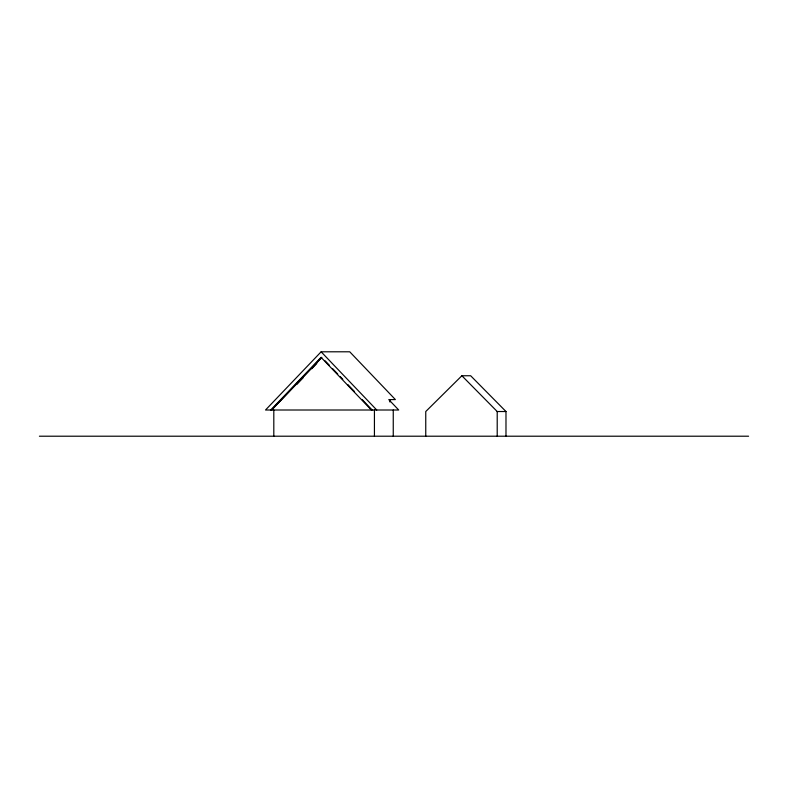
<?xml version="1.0" encoding="UTF-8"?>
<svg xmlns="http://www.w3.org/2000/svg" width="788" height="788" viewBox="0 0 788 788"><rect width="100%" height="100%" fill="white"/><g stroke="black" fill="none" stroke-linecap="round" stroke-linejoin="round"><path stroke-width="1.18" d="M321.13 351.803L265.517 410.006L398.728 410.006L388.76 399.585L395.389 399.585L349.734 351.793L321.13 351.803L376.743 410.006M270.747 410.006L321.061 357.348L371.384 410.006M271.515 410.006L321.829 357.348M271.643 410.006L321.11 358.225M296.672 384.554L303.39 377.541M311.762 368.754L316.796 363.495M505.985 436.207L505.985 411.523L470.653 375.748L461.876 375.748L425.756 411.523L425.756 436.207M461.876 375.748L497.208 411.523L505.985 411.523M39.4 436.207L748.6 436.207M325.178 360.865L329.374 365.248M332.733 368.754L337.766 374.024M340.278 376.654L342.8 379.294M347.823 384.554L354.541 391.577M362.086 399.477L372.153 410.006M497.208 411.523L497.208 436.207M393.251 410.006L393.251 436.207M389.922 399.585L389.922 402.018M374.428 410.006L374.428 436.207M273.81 410.006L273.81 436.207"/></g></svg>
